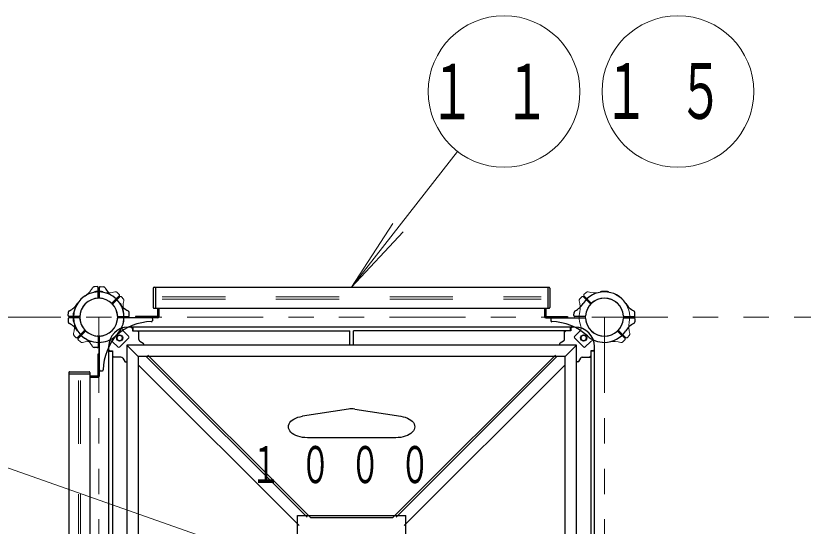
# Model space of a CAD drawing. Units: millimetres on the paper. Extents: x -385 to 0, y -594 to 267.
# Drawn here: x -261.47 to -230.33, y 48.32 to 68.53 of the extents above; entities that cross this region are included whole.
import ezdxf

# ---------------------------------------------------------------- set-up
doc = ezdxf.new("R2010")
doc.units = ezdxf.units.MM
doc.linetypes.add('USER1', pattern=[4.5, 2.5, -2])
doc.linetypes.add('USER3', pattern=[8, 3, -1, 1, -1, 1, -1])
doc.layers.add('LY_1', color=7, linetype='Continuous', lineweight=25)
doc.styles.add('ＭＳ ゴシック', font='')
doc.styles.get('ＭＳ ゴシック').set_extended_font_data('MS Gothic')

msp = doc.modelspace()

# ---------------------------------------------------------------- linework, layer by layer
at = {"layer": 'LY_1', "lineweight": 13}
for p, q in [((-244.006, 63.164), (-248.193, 57.784)), ((-248.193, 57.784), (-246.564, 60.303)), ((-248.193, 57.784), (-246.151, 59.982)), ((-257.658, 57.171), (-257.38, 57.449)), ((-257.623, 57.136), (-257.345, 57.413)), ((-257.381, 57.497), (-257.477, 57.586)), ((-257.297, 57.412), (-257.208, 57.316)), ((-239.088, 57.412), (-239.171, 57.324)), ((-238.763, 57.136), (-239.04, 57.413)), ((-238.727, 57.171), (-239.005, 57.449)), ((-239.004, 57.497), (-238.916, 57.579)), ((-258.763, 56.066), (-259.04, 55.789)), ((-257.007, 55.829), (-257.227, 56.065)), ((-239.379, 55.829), (-239.159, 56.065)), ((-237.623, 56.066), (-237.345, 55.789)), ((-259.088, 55.789), (-259.171, 55.878)), ((-258.727, 56.031), (-259.005, 55.753)), ((-257.374, 55.416), (-257.008, 55.783)), ((-239.378, 55.783), (-239.011, 55.416)), ((-237.658, 56.031), (-237.38, 55.753)), ((-237.297, 55.789), (-237.208, 55.885)), ((-259.004, 55.705), (-258.916, 55.623)), ((-257.421, 55.415), (-257.657, 55.635)), ((-238.965, 55.415), (-238.728, 55.635)), ((-237.381, 55.705), (-237.477, 55.616)), ((-262.244, 50.789), (-250.336, 46.601))]:
    msp.add_line(p, q, dxfattribs=at)
at = {"layer": 'LY_1'}
for p, q in [((-258.252, 57.808), (-258.383, 57.803)), ((-258.218, 57.382), (-258.218, 57.775)), ((-258.168, 57.382), (-258.168, 57.775)), ((-258.133, 57.808), (-258.012, 57.804)), ((-256.034, 57.751), (-256.034, 56.984)), ((-256.001, 57.784), (-240.384, 57.784)), ((-255.951, 57.784), (-255.951, 56.951)), ((-240.434, 57.784), (-240.434, 56.951)), ((-240.351, 57.751), (-240.351, 56.984)), ((-258.359, 57.587), (-258.359, 57.59)), ((-258.026, 57.587), (-258.026, 57.59)), ((-238.359, 57.587), (-238.359, 57.59)), ((-238.026, 57.587), (-238.026, 57.59)), ((-259.4, 56.66), (-259.395, 56.791)), ((-259.179, 56.768), (-259.181, 56.768)), ((-256.986, 56.66), (-256.99, 56.782)), ((-256.001, 56.951), (-240.384, 56.951)), ((-255.871, 56.951), (-255.871, 56.629)), ((-255.818, 56.951), (-255.818, 56.626)), ((-240.568, 56.951), (-240.568, 56.626)), ((-240.514, 56.951), (-240.514, 56.629)), ((-239.4, 56.66), (-239.396, 56.782)), ((-236.986, 56.66), (-236.99, 56.791)), ((-259.4, 56.541), (-259.396, 56.42)), ((-258.974, 56.626), (-259.367, 56.626)), ((-258.974, 56.576), (-259.367, 56.576)), ((-259.179, 56.434), (-259.181, 56.434)), ((-257.412, 56.626), (-257.019, 56.626)), ((-255.868, 56.576), (-257.412, 56.576)), ((-255.871, 56.629), (-256.734, 56.629)), ((-256.734, 56.629), (-256.734, 56.576)), ((-256.069, 56.541), (-256.073, 56.453)), ((-240.518, 56.576), (-238.974, 56.576)), ((-240.514, 56.629), (-239.651, 56.629)), ((-240.317, 56.541), (-240.312, 56.453)), ((-239.651, 56.629), (-239.651, 56.576)), ((-238.974, 56.626), (-239.367, 56.626)), ((-237.412, 56.626), (-237.019, 56.626)), ((-237.412, 56.576), (-237.019, 56.576)), ((-236.986, 56.541), (-236.99, 56.42)), ((-239.36, 56.209), (-257.026, 56.209)), ((-256.909, 56.209), (-256.859, 56.159)), ((-256.843, 56.209), (-256.859, 56.193)), ((-256.859, 56.209), (-256.859, 56.059)), ((-256.859, 56.076), (-256.843, 56.059)), ((-256.859, 56.059), (-248.268, 56.059)), ((-256.843, 56.209), (-256.843, 56.059)), ((-256.659, 56.059), (-256.609, 56.009)), ((-256.609, 55.723), (-256.609, 56.059)), ((-248.268, 55.494), (-248.268, 56.059)), ((-248.118, 55.494), (-248.118, 56.059)), ((-239.526, 56.059), (-248.118, 56.059)), ((-239.776, 55.723), (-239.776, 56.059)), ((-239.726, 56.059), (-239.776, 56.009)), ((-239.543, 56.209), (-239.526, 56.193)), ((-239.543, 56.209), (-239.543, 56.059)), ((-239.526, 56.076), (-239.543, 56.059)), ((-239.476, 56.209), (-239.526, 56.159)), ((-239.526, 56.209), (-239.526, 56.059)), ((-258.218, 55.82), (-258.218, 55.427)), ((-258.168, 54.276), (-258.168, 55.82)), ((-257.801, 55.434), (-257.801, 37.768)), ((-256.633, 55.041), (-257.086, 55.494)), ((-239.299, 55.494), (-257.086, 55.494)), ((-257.086, 55.494), (-257.086, 37.708)), ((-256.568, 55.651), (-256.436, 55.575)), ((-256.419, 55.546), (-256.419, 55.494)), ((-239.966, 55.546), (-239.966, 55.494)), ((-239.818, 55.651), (-239.949, 55.575)), ((-239.753, 55.041), (-239.299, 55.494)), ((-239.299, 37.708), (-239.299, 55.494)), ((-238.584, 37.768), (-238.584, 55.434)), ((-258.252, 55.394), (-258.373, 55.398)), ((-258.221, 54.279), (-258.221, 55.143)), ((-258.221, 55.143), (-258.168, 55.143)), ((-257.801, 55.318), (-257.751, 55.268)), ((-257.801, 55.268), (-257.651, 55.268)), ((-257.801, 55.251), (-257.784, 55.268)), ((-257.801, 55.251), (-257.651, 55.251)), ((-257.668, 55.268), (-257.651, 55.251)), ((-257.651, 55.268), (-257.651, 46.676)), ((-238.718, 55.268), (-238.734, 55.251)), ((-238.584, 55.268), (-238.734, 55.268)), ((-238.734, 55.268), (-238.734, 46.676)), ((-238.584, 55.251), (-238.734, 55.251)), ((-238.584, 55.318), (-238.634, 55.268)), ((-238.584, 55.251), (-238.601, 55.268)), ((-257.651, 55.068), (-257.601, 55.018)), ((-257.315, 55.018), (-257.651, 55.018)), ((-257.243, 54.976), (-257.167, 54.844)), ((-257.138, 54.828), (-257.086, 54.828)), ((-239.753, 55.041), (-256.633, 55.041)), ((-256.633, 55.041), (-256.633, 38.161)), ((-249.949, 48.678), (-256.312, 55.041)), ((-249.806, 48.653), (-256.253, 55.1)), ((-246.579, 48.653), (-240.132, 55.1)), ((-246.436, 48.678), (-240.073, 55.041)), ((-239.753, 38.161), (-239.753, 55.041)), ((-239.248, 54.828), (-239.299, 54.828)), ((-239.143, 54.976), (-239.219, 54.844)), ((-239.071, 55.018), (-238.734, 55.018)), ((-238.734, 55.068), (-238.784, 55.018)), ((-250.27, 48.357), (-256.633, 54.72)), ((-246.116, 48.357), (-239.753, 54.72)), ((-259.376, 54.409), (-259.376, 38.793)), ((-259.376, 54.359), (-258.543, 54.359)), ((-259.343, 54.443), (-258.576, 54.443)), ((-258.543, 54.409), (-258.543, 38.793)), ((-258.543, 54.279), (-258.221, 54.279)), ((-258.543, 54.226), (-258.218, 54.226)), ((-258.133, 54.477), (-258.045, 54.481)), ((-248.32, 52.96), (-250.136, 52.68)), ((-248.066, 52.96), (-246.249, 52.68)), ((-246.443, 51.828), (-249.943, 51.828)), ((-250.336, 48.744), (-246.049, 48.744)), ((-250.336, 44.458), (-250.336, 48.744)), ((-246.579, 48.653), (-249.806, 48.653)), ((-246.049, 44.458), (-246.049, 48.744))]:
    msp.add_line(p, q, dxfattribs=at)
at = {"layer": 'LY_1', "linetype": 'USER1', "lineweight": 13}
for p, q in [((-255.684, 57.401), (-240.701, 57.401)), ((-255.684, 57.318), (-240.701, 57.318)), ((-258.993, 54.093), (-258.993, 39.109)), ((-258.909, 54.093), (-258.909, 39.109))]:
    msp.add_line(p, q, dxfattribs=at)
at = {"layer": 'LY_1', "linetype": 'USER3', "lineweight": 13}
for p, q in [((-270.692, 56.601), (-225.692, 56.601)), ((-258.192, 56.601), (-258.192, 36.601)), ((-238.192, 56.601), (-238.192, 36.601))]:
    msp.add_line(p, q, dxfattribs=at)
at = {"layer": 'LY_1'}
for points in [[(-249.943, 51.828), (-250.041, 51.832), (-250.137, 51.843), (-250.23, 51.861), (-250.318, 51.886), (-250.399, 51.918), (-250.473, 51.955), (-250.538, 51.998), (-250.592, 52.045), (-250.636, 52.096), (-250.667, 52.149), (-250.686, 52.205), (-250.693, 52.262), (-250.686, 52.318), (-250.667, 52.374), (-250.636, 52.427), (-250.592, 52.478), (-250.538, 52.525), (-250.473, 52.568), (-250.399, 52.605), (-250.317, 52.637), (-250.229, 52.662), (-250.136, 52.68)], [(-246.249, 52.68), (-246.156, 52.662), (-246.068, 52.637), (-245.987, 52.605), (-245.913, 52.568), (-245.848, 52.525), (-245.793, 52.478), (-245.75, 52.427), (-245.718, 52.374), (-245.699, 52.318), (-245.693, 52.262), (-245.699, 52.205), (-245.718, 52.149), (-245.75, 52.096), (-245.793, 52.045), (-245.848, 51.998), (-245.912, 51.955), (-245.986, 51.918), (-246.068, 51.886), (-246.156, 51.861), (-246.249, 51.843), (-246.345, 51.832), (-246.443, 51.828)]]:
    msp.add_lwpolyline(points, dxfattribs=at)
at = {"layer": 'LY_1', "lineweight": 13}
for centre, radius in [((-242.163, 65.532), 3), ((-235.287, 65.532), 3), ((-257.368, 55.776), 0.1), ((-239.018, 55.776), 0.1)]:
    msp.add_circle(centre, radius, dxfattribs=at)
at = {"layer": 'LY_1'}
for centre in [(-257.368, 55.776), (-239.018, 55.776)]:
    msp.add_circle(centre, 0.125, dxfattribs=at)
for centre, radius, start, end in [((-259.184, 58.143), 0.833, 302.7272, 332.5412), ((-258.371, 57.72), 0.0833, 92, 152.5412), ((-258.193, 56.601), 1.017, 90, 98.6269), ((-258.251, 57.775), 0.0333, 0, 92), ((-258.193, 56.601), 1.017, 81.3731, 90), ((-258.134, 57.775), 0.0333, 88, 180), ((-258.015, 57.72), 0.0833, 27.4588, 88), ((-257.202, 58.143), 0.833, 207.4588, 237.2728), ((-256.001, 57.751), 0.0333, 90, 180), ((-240.384, 57.751), 0.0333, 0, 90), ((-238.193, 56.601), 1.017, 90, 98.6269), ((-238.193, 56.601), 1.017, 81.3731, 90), ((-258.193, 56.601), 1, 90, 180), ((-258.193, 56.601), 0.75, 90, 180), ((-258.343, 57.59), 0.0167, 98.6269, 180), ((-258.251, 57.382), 0.0333, 274.2707, 0), ((-258.193, 56.601), 1, 0, 90), ((-258.193, 56.601), 0.75, 0, 90), ((-258.134, 57.382), 0.0333, 180, 265.7293), ((-258.043, 57.59), 0.0167, 0, 81.3731), ((-238.193, 56.601), 1, 90, 147.2728), ((-238.193, 56.601), 0.75, 90, 175.7293), ((-238.343, 57.59), 0.0167, 98.6269, 180), ((-238.193, 56.601), 1, 32.7272, 90), ((-238.193, 56.601), 0.75, 4.2707, 90), ((-238.043, 57.59), 0.0167, 0, 81.3731), ((-259.735, 57.592), 0.833, 297.4588, 327.2728), ((-256.65, 57.592), 0.833, 212.7272, 242.5412), ((-239.735, 57.592), 0.833, 297.4588, 327.2728), ((-236.65, 57.592), 0.833, 212.7272, 242.5412), ((-259.312, 56.779), 0.0833, 117.4588, 178), ((-258.193, 56.601), 1.017, 171.3731, 180), ((-259.181, 56.751), 0.0167, 90, 171.3731), ((-257.073, 56.779), 0.0833, 2, 62.5412), ((-256.001, 56.984), 0.0333, 180, 270), ((-240.384, 56.984), 0.0333, 270, 0), ((-239.312, 56.779), 0.0833, 117.4588, 178), ((-237.073, 56.779), 0.0833, 2, 62.5412), ((-259.367, 56.659), 0.0333, 178, 270), ((-259.367, 56.543), 0.0333, 90, 182), ((-259.312, 56.423), 0.0833, 182, 242.5412), ((-258.193, 56.601), 1.017, 180, 188.6269), ((-259.181, 56.451), 0.0167, 188.6269, 270), ((-258.193, 56.601), 1, 180, 270), ((-258.974, 56.659), 0.0333, 270, 355.7293), ((-258.974, 56.543), 0.0333, 4.2707, 90), ((-258.193, 56.601), 0.75, 180, 270), ((-258.193, 56.601), 0.75, 270, 0), ((-256.065, 54.256), 2.167, 91.0841, 132.2172), ((-258.193, 56.601), 1, 317.7828, 0), ((-257.412, 56.659), 0.0333, 184.2707, 270), ((-257.412, 56.543), 0.0333, 90, 175.7293), ((-257.019, 56.659), 0.0333, 270, 2), ((-256.107, 56.455), 0.0333, 271.0842, 357), ((-256.102, 56.543), 0.0333, 357, 90), ((-255.868, 56.626), 0.05, 270, 0), ((-240.518, 56.626), 0.05, 180, 270), ((-240.284, 56.543), 0.0333, 90, 183), ((-240.279, 56.455), 0.0333, 183, 268.9158), ((-240.321, 54.256), 2.167, 47.7828, 88.9159), ((-239.367, 56.659), 0.0333, 178, 270), ((-238.974, 56.659), 0.0333, 270, 355.7293), ((-238.974, 56.543), 0.0333, 4.2707, 90), ((-238.193, 56.601), 0.75, 184.2707, 270), ((-238.193, 56.601), 0.75, 270, 355.7293), ((-237.412, 56.659), 0.0333, 184.2707, 270), ((-237.412, 56.543), 0.0333, 90, 175.7293), ((-237.073, 56.423), 0.0833, 297.4588, 358), ((-237.019, 56.659), 0.0333, 270, 2), ((-237.019, 56.543), 0.0333, 358, 90), ((-259.735, 55.61), 0.833, 32.7272, 62.5412), ((-257.026, 55.434), 0.775, 90, 180), ((-239.36, 55.434), 0.775, 0, 90), ((-238.193, 56.601), 1, 270, 327.2728), ((-236.65, 55.61), 0.833, 117.4588, 147.2728), ((-259.184, 55.059), 0.833, 27.4588, 57.2728), ((-258.251, 55.82), 0.0333, 0, 85.7293), ((-258.193, 56.601), 1, 270, 312.2172), ((-258.134, 55.82), 0.0333, 94.2707, 180), ((-255.848, 54.473), 2.167, 137.7828, 178.9159), ((-238.193, 56.601), 1, 227.7828, 270), ((-258.371, 55.481), 0.0833, 207.4588, 268), ((-256.526, 55.723), 0.0833, 180, 240), ((-256.453, 55.546), 0.0333, 0, 60), ((-239.933, 55.546), 0.0333, 120, 180), ((-239.859, 55.723), 0.0833, 300, 0), ((-258.251, 55.427), 0.0333, 268, 0), ((-257.315, 54.934), 0.0833, 30, 90), ((-257.138, 54.861), 0.0333, 210, 270), ((-239.248, 54.861), 0.0333, 270, 330), ((-239.071, 54.934), 0.0833, 90, 150), ((-258.134, 54.51), 0.0333, 180, 273), ((-258.047, 54.515), 0.0333, 273, 358.9158), ((-259.343, 54.409), 0.0333, 90, 180), ((-258.576, 54.409), 0.0333, 0, 90), ((-258.218, 54.276), 0.05, 270, 0), ((-248.193, 52.136), 0.833, 81.2291, 98.7709)]:
    msp.add_arc(centre, radius, start, end, dxfattribs=at)
at = {"layer": 'LY_1', "lineweight": 13}
for centre, radius, start, end in [((-258.193, 56.601), 1, 135, 192.2728), ((-258.193, 56.601), 1, 77.7272, 135), ((-258.193, 56.601), 0.75, 49.2707, 135), ((-257.803, 58.392), 0.833, 257.7272, 287.5412), ((-257.527, 57.518), 0.0833, 47, 107.5412), ((-257.404, 57.472), 0.0333, 315, 47), ((-257.321, 57.39), 0.0333, 43, 135), ((-257.275, 57.267), 0.0833, 342.4588, 43), ((-239.11, 57.267), 0.0833, 137, 197.5412), ((-239.064, 57.39), 0.0333, 45, 137), ((-238.982, 57.472), 0.0333, 133, 225), ((-238.859, 57.518), 0.0833, 72.4588, 133), ((-238.582, 58.392), 0.833, 252.4588, 282.2728), ((-238.193, 56.601), 0.75, 45, 130.7293), ((-238.193, 56.601), 1, 45, 102.2728), ((-238.193, 56.601), 1, 347.7272, 45), ((-258.193, 56.601), 0.75, 135, 220.7293), ((-257.682, 57.194), 0.0333, 229.2707, 315), ((-258.193, 56.601), 0.75, 315, 40.7293), ((-257.599, 57.112), 0.0333, 135, 220.7293), ((-256.401, 56.991), 0.833, 162.4588, 192.2728), ((-239.984, 56.991), 0.833, 347.7272, 17.5412), ((-238.193, 56.601), 0.75, 139.2707, 225), ((-238.786, 57.112), 0.0333, 319.2707, 45), ((-238.704, 57.194), 0.0333, 225, 310.7293), ((-238.193, 56.601), 0.75, 319.2707, 45), ((-258.193, 56.601), 1, 338.1324, 12.2728), ((-238.193, 56.601), 1, 167.7272, 201.8676), ((-259.984, 56.211), 0.833, 342.4588, 12.2728), ((-236.401, 56.211), 0.833, 167.7272, 197.5412), ((-258.786, 56.09), 0.0333, 315, 40.7293), ((-258.193, 56.601), 0.75, 229.2707, 315), ((-257.105, 56.179), 0.167, 158.7906, 223), ((-239.28, 56.179), 0.167, 317, 21.2094), ((-238.193, 56.601), 0.75, 225, 310.7293), ((-237.599, 56.09), 0.0333, 139.2707, 225), ((-259.11, 55.935), 0.0833, 162.4588, 223), ((-259.064, 55.812), 0.0333, 223, 315), ((-258.982, 55.73), 0.0333, 135, 227), ((-258.704, 56.007), 0.0333, 49.2707, 135), ((-257.031, 55.806), 0.0333, 315, 43), ((-239.354, 55.806), 0.0333, 137, 225), ((-237.682, 56.007), 0.0333, 45, 130.7293), ((-237.404, 55.73), 0.0333, 313, 45), ((-237.321, 55.812), 0.0333, 225, 317), ((-237.275, 55.935), 0.0833, 317, 17.5412), ((-258.859, 55.683), 0.0833, 227, 287.5412), ((-258.582, 54.809), 0.833, 77.7272, 107.5412), ((-258.193, 56.601), 1, 257.7272, 291.8676), ((-257.771, 55.513), 0.167, 47, 111.2094), ((-238.615, 55.513), 0.167, 68.7906, 133), ((-238.193, 56.601), 1, 248.1324, 282.2728), ((-237.803, 54.809), 0.833, 72.4588, 102.2728), ((-237.527, 55.683), 0.0833, 252.4588, 313), ((-257.398, 55.439), 0.0333, 227, 315), ((-238.987, 55.439), 0.0333, 225, 313)]:
    msp.add_arc(centre, radius, start, end, dxfattribs=at)

# ---------------------------------------------------------------- texts
at = {"layer": 'LY_1', "style": 'ＭＳ ゴシック'}
for s, insert, char_height, attachment_point in [('\\T1.64;\\W0.6;１５', (-235.287, 65.532), 2.199, 5), ('\\T1.64;\\W0.6;１１', (-242.163, 65.532), 2.199, 5), ('\\T1.64;\\W0.6;１０００', (-252.192, 50.754), 1.466, 4)]:
    msp.add_mtext(s, dxfattribs=dict(at, insert=insert, char_height=char_height, attachment_point=attachment_point))

doc.saveas('drawing.dxf')
